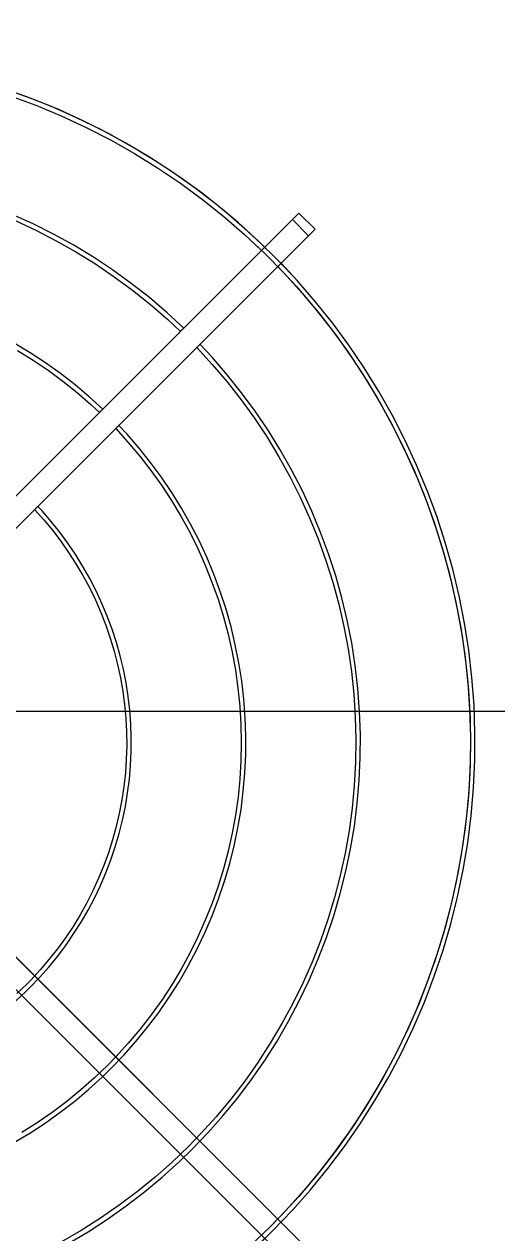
# Model space of a CAD drawing. Header units: millimetres. Extents: x -21807 to 17683, y 43568 to 60640.
# Drawn here: x -5514 to -5308, y 59233 to 59761 of the extents above; entities that cross this region are included whole.
import ezdxf

# ---------------------------------------------------------------- set-up
doc = ezdxf.new("R2010")
doc.units = ezdxf.units.MM
for name, color, linetype, lineweight in [('A-ANNO-DIMS', 7, 'Continuous', 9), ('A-ANNO-DIMS-110', 7, 'Continuous', 9), ('M-EQPM', 7, 'Continuous', 5)]:
    doc.layers.add(name, color=color, linetype=linetype, lineweight=lineweight)
doc.styles.add('Arial_1', font='arial.ttf', dxfattribs={"width": 0.8, "height": 220})
doc.dimstyles.new('AK_DIM_2_0_Arial', dxfattribs={"dimscale": 304.8, "dimtxt": 224.457068, "dimasz": 0.180446, "dimexe": 0.360892, "dimexo": 0.360892, "dimgap": 0.036089, "dimtad": 1, "dimdec": 0, "dimzin": 0, "dimdsep": 46, "dimtxsty": 'Arial_1', "dimblk1": 'OBLIQUE', "dimblk2": 'OBLIQUE', "dimsah": 1, "dimcen": 0.09, "dimadec": 0, "dimazin": 0, "dimtfac": 1, "dimtdec": 4, "dimtix": 1, "dimtmove": 0, "dimatfit": 3, "dimfxl": 1, "dimtvp": 1, "dimtolj": 1, "dimtzin": 0, "dimarcsym": 2})

# ---------------------------------------------------------------- blocks, each defined once
blk = doc.blocks.new('DanNong_VRV - OD-A-1-1235631-MẶT BẰNG HỆ THỐNG GIÓ THẢI')
at = {"layer": 'M-EQPM'}
for p, q in [((244.32, 227.11), (436.65, 419.45)), ((436.65, 419.45), (433.82, 416.62)), ((436.65, 419.45), (443.72, 412.38)), ((436.65, 419.45), (443.72, 412.38)), ((433.82, 416.62), (244.32, 227.11)), ((443.72, 412.38), (251.39, 220.04)), ((433.82, 416.62), (440.9, 409.55)), ((433.82, 416.62), (440.9, 409.55)), ((440.9, 409.55), (443.72, 412.38)), ((251.39, 220.04), (440.9, 409.55)), ((440.9, -33.1), (251.39, 156.4)), ((251.39, 156.4), (443.72, -35.93)), ((436.65, -43), (244.32, 149.33)), ((244.32, 149.33), (433.82, -40.17))]:
    blk.add_line(p, q, dxfattribs=at)
at = {"layer": 'M-EQPM', "flags": 128}
for points in [[(425.34, -24.62), (433.68, -15.94), (441.67, -6.93), (449.29, 2.39), (456.53, 12.01), (463.38, 21.91), (469.83, 32.08), (475.87, 42.49), (481.49, 53.14), (486.67, 64), (491.42, 75.07), (495.72, 86.31), (499.57, 97.72), (502.96, 109.27), (505.89, 120.95), (508.34, 132.74), (510.32, 144.61), (511.83, 156.56), (512.86, 168.55), (513.4, 180.58), (513.47, 192.62), (513.05, 204.65), (512.15, 216.66), (510.78, 228.62), (508.92, 240.51), (506.6, 252.32), (503.8, 264.03), (500.53, 275.62), (496.81, 287.07), (492.63, 298.36), (488, 309.47), (482.93, 320.39), (477.43, 331.1), (471.5, 341.58), (465.16, 351.82), (458.42, 361.79), (451.28, 371.48), (443.76, 380.89), (435.87, 389.98), (427.62, 398.75), (419.03, 407.19), (410.11, 415.27), (400.87, 422.99), (391.34, 430.34), (381.51, 437.29), (371.42, 443.85), (361.07, 450), (350.48, 455.74), (339.67, 461.04), (328.66, 465.91), (317.46, 470.33), (306.1, 474.3)], [(425.34, -24.62), (433.68, -15.94), (441.67, -6.93), (449.29, 2.39), (456.53, 12.01), (463.38, 21.91), (469.83, 32.08), (475.87, 42.49), (481.49, 53.14), (486.67, 64), (491.42, 75.07), (495.72, 86.31), (499.57, 97.72), (502.96, 109.27), (505.89, 120.95), (508.34, 132.74), (510.32, 144.61), (511.83, 156.56), (512.86, 168.55), (513.4, 180.58), (513.47, 192.62), (513.05, 204.65), (512.15, 216.66), (510.78, 228.62), (508.92, 240.51), (506.6, 252.32), (503.8, 264.03), (500.53, 275.62), (496.81, 287.07), (492.63, 298.36), (488, 309.47), (482.93, 320.39), (477.43, 331.1), (471.5, 341.58), (465.16, 351.82), (458.42, 361.79), (451.28, 371.48), (443.76, 380.89), (435.87, 389.98), (427.62, 398.75), (419.03, 407.19), (410.11, 415.27), (400.87, 422.99), (391.34, 430.34), (381.51, 437.29), (371.42, 443.85), (361.07, 450), (350.48, 455.74), (339.67, 461.04), (328.66, 465.91), (317.46, 470.33), (306.1, 474.3)], [(421.77, 404.57), (412.96, 412.76), (403.82, 420.6), (394.37, 428.06), (384.63, 435.15), (374.62, 441.83), (364.35, 448.11), (353.84, 453.98), (343.1, 459.42), (332.15, 464.42), (321.01, 468.98), (309.69, 473.1)], [(310.69, 470.64), (321.9, 466.49), (332.94, 461.89), (343.79, 456.85), (354.43, 451.39), (364.84, 445.5), (375.01, 439.21), (384.91, 432.51), (394.54, 425.42), (403.88, 417.95), (412.92, 410.11), (420.36, 403.15)], [(310.69, 470.64), (321.9, 466.49), (332.94, 461.89), (343.79, 456.85), (354.43, 451.39), (364.84, 445.5), (375.01, 439.21), (384.91, 432.51), (394.54, 425.42), (403.88, 417.95), (412.92, 410.11), (421.63, 401.92), (430.01, 393.38), (438.04, 384.52), (445.71, 375.35), (453, 365.87), (459.92, 356.11), (466.43, 346.08), (472.54, 335.8), (478.23, 325.28), (483.5, 314.55), (488.34, 303.61), (492.73, 292.49), (496.68, 281.2), (500.17, 269.76), (503.2, 258.19), (505.76, 246.51), (507.86, 234.74), (509.48, 222.89), (510.63, 210.98), (511.3, 199.04), (511.5, 187.08), (511.21, 175.13), (510.45, 163.19), (509.21, 151.3), (507.5, 139.46), (505.31, 127.71), (502.66, 116.04), (499.54, 104.5), (495.96, 93.09), (491.93, 81.83), (487.45, 70.74), (482.53, 59.84), (477.18, 49.14), (471.41, 38.67), (465.22, 28.43), (458.63, 18.46), (451.65, 8.75), (444.28, -0.67), (436.54, -9.79), (428.44, -18.59), (423.92, -23.2)], [(310.69, 470.64), (321.9, 466.49), (332.94, 461.89), (343.79, 456.85), (354.43, 451.39), (364.84, 445.5), (375.01, 439.21), (384.91, 432.51), (394.54, 425.42), (403.88, 417.95), (412.92, 410.11), (421.63, 401.92), (430.01, 393.38), (438.04, 384.52), (445.71, 375.35), (453, 365.87), (459.92, 356.11), (466.43, 346.08), (472.54, 335.8), (478.23, 325.28), (483.5, 314.55), (488.34, 303.61), (492.73, 292.49), (496.68, 281.2), (500.17, 269.76), (503.2, 258.19), (505.76, 246.51), (507.86, 234.74), (509.48, 222.89), (510.63, 210.98), (511.3, 199.04), (511.5, 187.08), (511.21, 175.13), (510.45, 163.19), (509.21, 151.3), (507.5, 139.46), (505.31, 127.71), (502.66, 116.04), (499.54, 104.5), (495.96, 93.09), (491.93, 81.83), (487.45, 70.74), (482.53, 59.84), (477.18, 49.14), (471.41, 38.67), (465.22, 28.43), (458.63, 18.46), (451.65, 8.75), (444.28, -0.67), (436.54, -9.79), (428.44, -18.59), (423.92, -23.2)], [(386.41, 369.21), (379.04, 376.02), (371.39, 382.53), (363.5, 388.72), (355.36, 394.6), (346.99, 400.15), (338.41, 405.36), (329.62, 410.22), (320.65, 414.73), (311.51, 418.87)], [(312.8, 416.13), (321.84, 411.93), (330.7, 407.38), (339.37, 402.48), (347.83, 397.24), (356.08, 391.66), (364.1, 385.75), (371.88, 379.53), (379.4, 373), (385, 367.79)], [(420.69, -29.16), (425.34, -24.62)], [(420.69, -29.16), (425.34, -24.62)], [(423.92, -23.2), (415.3, -31.49)], [(423.92, -23.2), (415.3, -31.49)], [(427.43, 396.08), (435.57, 387.32), (443.35, 378.24), (450.77, 368.86), (457.8, 359.19), (464.44, 349.24), (470.68, 339.04), (476.5, 328.59), (481.91, 317.92), (486.88, 307.04), (491.41, 295.98), (495.49, 284.74), (499.13, 273.34), (502.3, 261.81), (505.01, 250.16), (507.26, 238.42), (509.03, 226.59), (510.33, 214.7), (511.15, 202.77), (511.49, 190.82), (511.35, 178.86), (510.74, 166.91), (509.65, 155.01), (508.08, 143.15), (506.04, 131.36), (503.54, 119.67), (500.56, 108.09), (497.13, 96.63), (493.24, 85.32), (488.9, 74.18), (484.12, 63.22), (478.9, 52.46), (473.26, 41.91), (467.2, 31.6), (460.73, 21.54), (453.87, 11.75), (446.62, 2.24), (438.99, -6.98), (431, -15.88), (423.92, -23.2)], [(425.34, -24.62), (433.68, -15.94), (441.67, -6.93), (449.29, 2.39), (456.53, 12.01), (463.38, 21.91), (469.83, 32.08), (475.87, 42.49), (481.49, 53.14), (486.67, 64), (491.42, 75.07), (495.72, 86.31), (499.57, 97.72), (502.96, 109.27), (505.89, 120.95), (508.34, 132.74), (510.32, 144.61), (511.83, 156.56), (512.86, 168.55), (513.4, 180.58), (513.47, 192.62), (513.05, 204.65), (512.15, 216.66), (510.78, 228.62), (508.92, 240.51), (506.6, 252.32), (503.8, 264.03), (500.53, 275.62), (496.81, 287.07), (492.63, 298.36), (488, 309.47), (482.93, 320.39), (477.43, 331.1), (471.5, 341.58), (465.16, 351.82), (458.42, 361.79), (451.28, 371.48), (443.76, 380.89), (435.87, 389.98), (428.85, 397.5)], [(351.05, 333.84), (345.11, 339.27), (338.97, 344.45), (332.62, 349.38), (326.08, 354.06), (319.36, 358.47), (312.46, 362.6)], [(313.89, 359.46), (320.66, 355.26), (327.25, 350.81), (333.66, 346.09), (339.88, 341.12), (345.89, 335.9), (349.63, 332.43)], [(392.07, 360.72), (398.82, 353.4), (405.28, 345.82), (411.43, 337.98), (417.26, 329.91), (422.76, 321.61), (427.93, 313.09), (432.75, 304.38), (437.22, 295.48), (441.33, 286.41), (445.07, 277.18), (448.44, 267.81), (451.43, 258.31), (454.05, 248.7), (456.27, 238.99), (458.11, 229.2), (459.55, 219.34), (460.59, 209.44), (461.24, 199.5), (461.5, 189.55), (461.35, 179.59), (460.81, 169.64), (459.86, 159.73), (458.53, 149.86), (456.8, 140.05), (454.67, 130.32), (452.17, 120.68), (449.27, 111.15), (446, 101.75), (442.36, 92.48), (438.34, 83.36), (433.97, 74.42), (429.24, 65.65), (424.17, 57.08), (418.75, 48.72), (413.01, 40.58), (406.95, 32.68), (400.57, 25.03), (393.89, 17.64), (388.57, 12.15)], [(389.98, 10.74), (396.94, 17.98), (403.6, 25.49), (409.95, 33.26), (415.99, 41.28), (421.71, 49.54), (427.09, 58.01), (432.12, 66.7), (436.8, 75.58), (441.13, 84.64), (445.09, 93.86), (448.68, 103.24), (451.89, 112.75), (454.71, 122.39), (457.15, 132.13), (459.2, 141.95), (460.85, 151.86), (462.11, 161.82), (462.96, 171.82), (463.42, 181.85), (463.47, 191.89), (463.13, 201.92), (462.38, 211.93), (461.23, 221.91), (459.68, 231.83), (457.74, 241.68), (455.41, 251.44), (452.69, 261.1), (449.58, 270.65), (446.09, 280.06), (442.23, 289.33), (438.01, 298.44), (433.42, 307.37), (428.48, 316.11), (423.19, 324.64), (417.57, 332.96), (411.62, 341.04), (405.35, 348.88), (398.77, 356.47), (393.48, 362.14)], [(356.71, 325.36), (362.07, 319.48), (367.2, 313.39), (372.08, 307.11), (376.71, 300.63), (381.08, 293.97), (385.17, 287.15), (388.99, 280.16), (392.52, 273.03), (395.77, 265.77), (398.72, 258.38), (401.38, 250.87), (403.74, 243.27), (405.78, 235.58), (407.52, 227.81), (408.95, 219.98), (410.06, 212.1), (410.86, 204.18), (411.34, 196.23), (411.5, 188.28), (411.34, 180.32), (410.87, 172.37), (410.08, 164.45), (408.97, 156.57), (407.54, 148.74), (405.81, 140.97), (403.76, 133.28), (401.41, 125.67), (398.76, 118.17), (395.81, 110.78), (392.57, 103.51), (389.04, 96.38), (385.22, 89.39), (381.13, 82.56), (376.77, 75.9), (372.15, 69.42), (367.27, 63.13), (362.14, 57.05), (356.78, 51.17), (353.21, 47.51)], [(354.63, 46.09), (360.2, 51.89), (365.53, 57.91), (370.62, 64.13), (375.46, 70.55), (380.03, 77.16), (384.34, 83.95), (388.37, 90.91), (392.12, 98.02), (395.59, 105.27), (398.76, 112.66), (401.63, 120.17), (404.2, 127.79), (406.46, 135.5), (408.42, 143.3), (410.06, 151.17), (411.38, 159.1), (412.38, 167.08), (413.07, 175.09), (413.44, 183.12), (413.48, 191.16), (413.2, 199.19), (412.6, 207.21), (411.68, 215.2), (410.44, 223.14), (408.89, 231.03), (407.02, 238.85), (404.84, 246.58), (402.35, 254.23), (399.56, 261.77), (396.47, 269.19), (393.09, 276.48), (389.41, 283.63), (385.45, 290.63), (381.22, 297.47), (376.72, 304.13), (371.95, 310.6), (366.93, 316.88), (361.66, 322.95), (358.12, 326.77)], [(319.27, 81.45), (323.46, 85.8), (327.46, 90.32), (331.29, 95), (334.92, 99.82), (338.36, 104.79), (341.59, 109.89), (344.62, 115.11), (347.44, 120.46), (350.04, 125.91), (352.42, 131.46), (354.58, 137.1), (356.51, 142.82), (358.21, 148.62), (359.68, 154.47), (360.91, 160.39), (361.91, 166.34), (362.66, 172.34), (363.18, 178.35), (363.45, 184.39), (363.48, 190.43), (363.27, 196.46), (362.82, 202.49), (362.13, 208.49), (361.2, 214.45), (360.04, 220.38), (358.63, 226.25), (356.99, 232.07), (355.13, 237.81), (353.03, 243.47), (350.71, 249.05), (348.16, 254.53), (345.4, 259.9), (342.43, 265.16), (339.25, 270.29), (335.87, 275.29), (332.29, 280.16), (328.51, 284.87), (324.56, 289.44), (322.75, 291.4)], [(321.34, 289.99), (325.32, 285.55), (329.12, 280.96), (332.73, 276.23), (336.16, 271.35), (339.38, 266.34), (342.41, 261.2), (345.22, 255.95), (347.82, 250.58), (350.21, 245.12), (352.37, 239.57), (354.31, 233.94), (356.03, 228.23), (357.51, 222.46), (358.77, 216.63), (359.79, 210.76), (360.57, 204.85), (361.12, 198.92), (361.42, 192.97), (361.5, 187.01), (361.33, 181.05), (360.92, 175.1), (360.28, 169.18), (359.4, 163.28), (358.28, 157.43), (356.94, 151.62), (355.36, 145.88), (353.55, 140.2), (351.52, 134.6), (349.26, 129.08), (346.79, 123.66), (344.1, 118.34), (341.2, 113.13), (338.09, 108.05), (334.78, 103.09), (331.28, 98.27), (327.59, 93.59), (323.71, 89.06), (319.66, 84.69), (317.86, 82.86)], [(312.94, 75.47), (317.37, 79.58), (319.27, 81.45)], [(317.86, 82.86), (313.56, 78.73)], [(353.21, 47.51), (347.47, 41.99), (341.52, 36.71), (335.36, 31.67), (329, 26.89), (322.45, 22.36), (315.73, 18.09)], [(312.28, 13.74), (319.18, 17.87), (325.91, 22.27), (332.45, 26.94), (338.81, 31.86), (344.96, 37.04), (350.9, 42.46), (354.63, 46.09)], [(336.02, -30.28), (344.66, -25.17), (353.09, -19.71), (361.29, -13.92), (369.26, -7.81), (376.97, -1.38), (384.42, 5.34), (389.98, 10.74)], [(388.57, 12.15), (381.39, 5.25), (373.94, -1.35), (366.23, -7.66), (358.27, -13.65), (350.08, -19.32), (341.67, -24.65), (333.05, -29.65)], [(417.94, -31.77), (425.34, -24.62)], [(423.92, -23.2), (415.3, -31.49)]]:
    blk.add_lwpolyline(points, dxfattribs=at)
at = {"layer": 'M-EQPM'}
for points in [[(420.36, 403.15), (420.36, 403.15), (420.38, 403.18), (420.49, 403.28), (420.64, 403.44), (420.84, 403.64), (421.07, 403.86), (421.29, 404.08), (421.49, 404.28), (421.65, 404.44), (421.75, 404.54), (421.77, 404.57), (421.77, 404.57)], [(421.77, 404.57), (421.77, 404.57), (421.75, 404.54), (421.65, 404.44), (421.49, 404.28), (421.29, 404.08), (421.07, 403.86), (420.84, 403.64), (420.64, 403.44), (420.49, 403.28), (420.38, 403.18), (420.36, 403.15), (420.36, 403.15)], [(428.85, 397.5), (428.84, 397.5), (428.82, 397.47), (428.72, 397.37), (428.56, 397.21), (428.36, 397.01), (428.14, 396.79), (427.92, 396.57), (427.72, 396.37), (427.56, 396.21), (427.45, 396.11), (427.43, 396.08), (427.43, 396.08)], [(427.43, 396.08), (427.43, 396.08), (427.45, 396.11), (427.56, 396.21), (427.72, 396.37), (427.92, 396.57), (428.14, 396.79), (428.36, 397.01), (428.56, 397.21), (428.72, 397.37), (428.82, 397.47), (428.84, 397.5), (428.85, 397.5)], [(386.41, 369.21), (386.41, 369.21), (386.39, 369.18), (386.29, 369.08), (386.13, 368.92), (385.93, 368.72), (385.71, 368.5), (385.48, 368.28), (385.28, 368.08), (385.12, 367.92), (385.02, 367.82), (385, 367.79), (385, 367.79)], [(385, 367.79), (385, 367.79), (385.02, 367.82), (385.12, 367.92), (385.28, 368.08), (385.48, 368.28), (385.71, 368.5), (385.93, 368.72), (386.13, 368.92), (386.29, 369.08), (386.39, 369.18), (386.41, 369.21), (386.41, 369.21)], [(392.07, 360.72), (392.07, 360.72), (392.09, 360.74), (392.2, 360.85), (392.35, 361.01), (392.55, 361.21), (392.78, 361.43), (393, 361.65), (393.2, 361.85), (393.36, 362.01), (393.46, 362.11), (393.48, 362.14), (393.48, 362.14)], [(393.48, 362.14), (393.48, 362.14), (393.46, 362.11), (393.36, 362.01), (393.2, 361.85), (393, 361.65), (392.78, 361.43), (392.55, 361.21), (392.35, 361.01), (392.2, 360.85), (392.09, 360.74), (392.07, 360.72), (392.07, 360.72)], [(351.05, 333.84), (351.05, 333.84), (351.03, 333.82), (350.92, 333.72), (350.76, 333.56), (350.56, 333.36), (350.34, 333.14), (350.12, 332.91), (349.92, 332.71), (349.76, 332.55), (349.66, 332.45), (349.63, 332.43), (349.63, 332.43)], [(349.63, 332.43), (349.63, 332.43), (349.66, 332.45), (349.76, 332.55), (349.92, 332.71), (350.12, 332.91), (350.34, 333.14), (350.56, 333.36), (350.76, 333.56), (350.92, 333.72), (351.03, 333.82), (351.05, 333.84), (351.05, 333.84)], [(356.71, 325.36), (356.71, 325.36), (356.73, 325.38), (356.83, 325.48), (356.99, 325.64), (357.19, 325.84), (357.41, 326.06), (357.63, 326.29), (357.84, 326.49), (357.99, 326.65), (358.1, 326.75), (358.12, 326.77), (358.12, 326.77)], [(358.12, 326.77), (358.12, 326.77), (358.1, 326.75), (357.99, 326.65), (357.84, 326.49), (357.63, 326.29), (357.41, 326.06), (357.19, 325.84), (356.99, 325.64), (356.83, 325.48), (356.73, 325.38), (356.71, 325.36), (356.71, 325.36)], [(321.34, 289.99), (321.34, 289.99), (321.36, 290.01), (321.46, 290.11), (321.62, 290.27), (321.82, 290.47), (322.04, 290.69), (322.26, 290.92), (322.47, 291.12), (322.62, 291.28), (322.73, 291.38), (322.75, 291.4), (322.75, 291.4)], [(322.75, 291.4), (322.75, 291.4), (322.73, 291.38), (322.62, 291.28), (322.47, 291.12), (322.26, 290.92), (322.04, 290.69), (321.82, 290.47), (321.62, 290.27), (321.46, 290.11), (321.36, 290.01), (321.34, 289.99), (321.34, 289.99)]]:
    blk.add_open_spline(points, degree=3, dxfattribs=at)
blk = doc.blocks.new('AK-SGS-M3-Hrvt_rvt-1-MẶT BẰNG HỆ THỐNG GIÓ THẢI')
at = {"layer": 'M-EQPM', "color": 34, "lineweight": 25, "true_color": 0x994c00}
blk.add_blockref('DanNong_VRV - OD-A-1-1235631-MẶT BẰNG HỆ THỐNG GIÓ THẢI', (-5830.9, 59258.71), dxfattribs=at)
blk = doc.blocks.new('DIMBLOCK2-MẶT BẰNG HỆ THỐNG GIÓ THẢI')
at = {"layer": 'A-ANNO-DIMS-110'}
for p, q in [((-12198.59, 59041.11), (-12198.59, 59151.11)), ((-4498.59, 59041.11), (-4498.59, 59151.11)), ((-12198.59, 59041.11), (-12171.09, 59068.61)), ((-4498.59, 59041.11), (-4471.09, 59068.61)), ((-12198.59, 59041.11), (-12226.09, 59013.61)), ((-12198.59, 59041.11), (-4498.59, 59041.11)), ((-12198.59, 59041.11), (-12198.59, 58970)), ((-4498.59, 59041.11), (-4526.09, 59013.61)), ((-4498.59, 59041.11), (-4498.59, 58970))]:
    blk.add_line(p, q, dxfattribs=at)
at = {"layer": 'A-ANNO-DIMS-110', "color": 0, "insert": (-8617.94, 59337.72), "char_height": 220, "width": 646.4364, "attachment_point": 1, "line_spacing_factor": 0.941778, "style": 'Arial_1'}
blk.add_mtext('7700', dxfattribs=at)
blk = doc.blocks.new('_Oblique')
at = {"color": 0, "linetype": 'ByBlock', "lineweight": -2}
blk.add_line((-0.5, -0.5), (0.5, 0.5), dxfattribs=at)
blk = doc.blocks.new('DIMBLOCK5-MẶT BẰNG HỆ THỐNG GIÓ THẢI')
at = {"layer": 'A-ANNO-DIMS-110'}
for p, q in [((-20048.59, 59460.7), (-20048.59, 59570.7)), ((10901.41, 59460.7), (10901.41, 59570.7)), ((-20048.59, 59460.7), (-20021.09, 59488.2)), ((10901.41, 59460.7), (10928.91, 59488.2)), ((-20048.59, 59460.7), (-20076.09, 59433.2)), ((-20048.59, 59460.7), (10901.41, 59460.7)), ((-20048.59, 59460.7), (-20048.59, 59389.59)), ((10901.41, 59460.7), (10873.91, 59433.2)), ((10901.41, 59460.7), (10901.41, 59389.59))]:
    blk.add_line(p, q, dxfattribs=at)
at = {"layer": 'A-ANNO-DIMS-110', "color": 0, "insert": (-4910.27, 59757.31), "char_height": 220, "width": 808.0454, "attachment_point": 1, "line_spacing_factor": 0.941778, "style": 'Arial_1'}
blk.add_mtext('30950', dxfattribs=at)

msp = doc.modelspace()

# ---------------------------------------------------------------- block references
at = {"lineweight": 5}
msp.add_blockref('AK-SGS-M3-Hrvt_rvt-1-MẶT BẰNG HỆ THỐNG GIÓ THẢI', (0, 0), dxfattribs=at)

# ---------------------------------------------------------------- dimensions: what is measured, and where the dimension line sits
at = {"layer": 'A-ANNO-DIMS'}
for base, p1, p2, override, picture, middle in [((10901.41, 59460.7), (-20048.59, 59499.59), (10901.41, 59499.59), {"dimpost": '<>', "dimfxl": 30950}, 'DIMBLOCK5-MẶT BẰNG HỆ THỐNG GIÓ THẢI', (-4573.59, 59584.1)), ((-4498.59, 59041.11), (-12198.59, 59080), (-4498.59, 59080), {"dimpost": '<>', "dimfxl": 7700}, 'DIMBLOCK2-MẶT BẰNG HỆ THỐNG GIÓ THẢI', (-8348.59, 59164.44))]:
    dim = msp.add_linear_dim(base=base, p1=p1, p2=p2, dimstyle='AK_DIM_2_0_Arial', override=override, dxfattribs=at)
    dim.commit()
    dim.dimension.update_dxf_attribs({"geometry": picture, "text_midpoint": middle})

doc.saveas('drawing.dxf')
